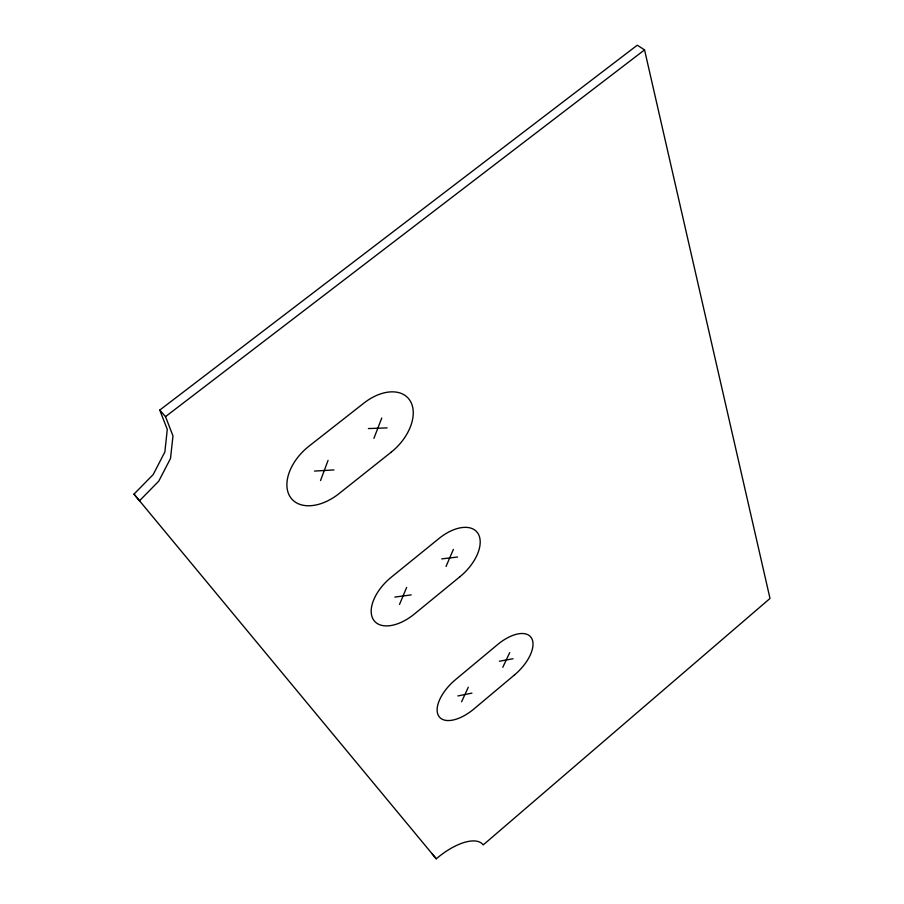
<?xml version="1.0" encoding="UTF-8"?>
<svg xmlns="http://www.w3.org/2000/svg" width="904" height="904" viewBox="0 0 904 904"><rect width="100%" height="100%" fill="white"/><g stroke="black" fill="none" stroke-linecap="round" stroke-linejoin="round"><path stroke-width="1.36" d="M320.536 480.544L328.05 460.385M373.906 438.35L381.759 418.032M399.523 604.426L406.63 587.498M446.034 566.458L453.39 549.395M461.594 701.775L468.295 687.232M502.793 667.299L509.698 652.631M133.995 494.115L153.205 474.543L164.878 451.932L167.274 429.366L159.771 410.077L637.275 45.2L644.552 49.889L770.005 598.459L483.211 844.924A45.223 19.594 -40.9 0 0 436.27 858.8L133.995 494.115L139.476 500.816L158.754 481.154L170.506 458.497L172.98 435.909L165.522 416.631L159.771 410.077M165.522 416.631L644.552 49.889M457.876 695.944L471.944 693.119M499.392 661.242L513.031 658.745M394.845 597.092L411.207 594.889M441.762 558.875L457.56 557.045M314.502 471.074L333.949 469.933M368.403 428.564L387.127 427.897M431.942 853.523L436.27 858.8M514.512 674.915L473.978 708.928A33.956 17.097 -42.6 0 1 438.711 716.058A33.956 17.097 -42.6 0 1 455.571 679.593L497.675 644.518A33.674 16.95 -43.7 0 1 531.665 638.337A33.674 16.95 -43.7 0 1 514.512 674.915M460.046 576.616L414.394 614.019A38.002 21.493 -42.6 0 1 373.375 619.635A38.002 21.493 -42.6 0 1 391.274 577.204L438.937 538.535A37.663 21.267 -44.1 0 1 478.34 534.049A37.663 21.267 -44.1 0 1 460.046 576.616M391.127 452.237L338.876 493.742A43.143 27.809 -42.7 0 1 290.06 496.703A43.143 27.809 -42.7 0 1 308.998 446.169L363.894 403.105A42.748 27.448 -45.1 0 1 410.585 401.557A42.748 27.448 -45.1 0 1 391.127 452.237"/></g></svg>
